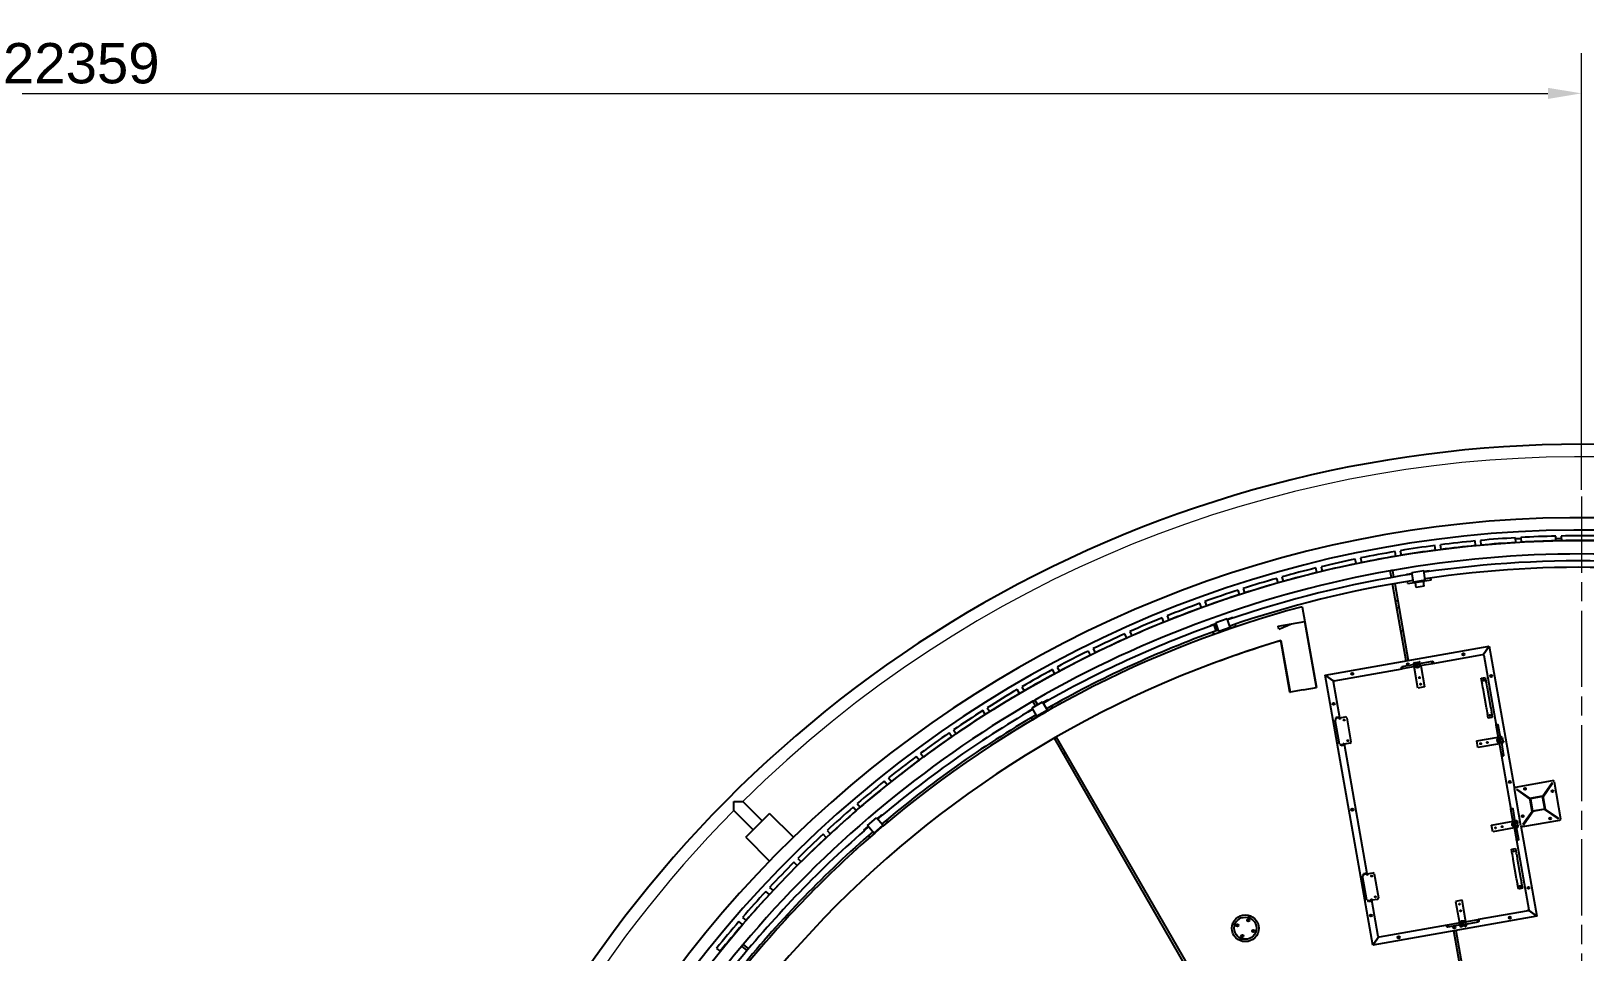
# Model space of a CAD drawing. Header units: millimetres. Extents: x 0 to 100323, y 0 to 59400.
# Drawn here: x 26074 to 37637, y 27405 to 34256 of the extents above; entities that cross this region are included whole.
import ezdxf

# ---------------------------------------------------------------- set-up
doc = ezdxf.new("R2010")
doc.units = ezdxf.units.MM
doc.header["$LTSCALE"] = 100
doc.linetypes.add('CHAIN', pattern=[0.3543, 0.2362, -0.0295, 0.0591, -0.0295])
for name, color, linetype, lineweight in [('Center Mark', 7, 'Continuous', 18), ('Dimension', 7, 'Continuous', 18), ('Visible', 7, 'Continuous', 25)]:
    doc.layers.add(name, color=color, linetype=linetype, lineweight=lineweight)
doc.layers.add('P_Condensate (CS)', color=40, linetype='Continuous', lineweight=18, true_color=0xffbf00)
doc.styles.add('Title', font='arial.ttf')
doc.dimstyles.new('Default - Method 2b', dxfattribs={"dimscale": 100, "dimtxt": 3, "dimasz": 2.5, "dimexe": 3, "dimexo": 0.5, "dimgap": 0.7, "dimtad": 0, "dimtoh": 1, "dimdec": 0, "dimrnd": 1e-08, "dimtxsty": 'Title', "dimcen": 0.09, "dimdle": 10, "dimclrd": 256, "dimclre": 256, "dimclrt": 7, "dimadec": 0, "dimazin": 2, "dimtfac": 0.833333, "dimtdec": 1, "dimtmove": 0, "dimatfit": 3, "dimfxl": 1, "dimtolj": 1, "dimlwd": -1, "dimlwe": -1, "dimarcsym": 0})

# ---------------------------------------------------------------- blocks, each defined once
blk = doc.blocks.new('*D42')
at = {"layer": 'Defpoints', "color": 0, "transparency": 16777216}
for p in [(37611, 33793), (15253, 30793), (37611, 30793)]:
    blk.add_point(p, dxfattribs=at)
at = {"layer": 'Dimension', "transparency": 16777216}
for p, q in [((15253, 30843), (15253, 34093)), ((37611, 30843), (37611, 34093)), ((15503, 33793), (37361, 33793))]:
    blk.add_line(p, q, dxfattribs=at)
for points in [[(15503, 33834), (15503, 33751), (15253, 33793)], [(37361, 33834), (37361, 33751), (37611, 33793)]]:
    blk.add_solid(points, dxfattribs=at)
at = {"layer": 'Dimension', "color": 7, "transparency": 16777216, "insert": (25865, 33863), "char_height": 300, "attachment_point": 7, "style": 'Title'}
blk.add_mtext('\\A1;22359', dxfattribs=at)

msp = doc.modelspace()

# ---------------------------------------------------------------- linework, layer by layer
at = {"layer": 'Center Mark', "linetype": 'CHAIN', "ltscale": 23.990969}
msp.add_line((37611.5, 30792.5), (37611.5, 13638.7), dxfattribs=at)
at = {"layer": 'P_Condensate (CS)'}
for start, end in [(45.97008, 134.703), (135.297, 163.637)]:
    msp.add_arc((37611.5, 22215.6), 8874, start, end, dxfattribs=at)
at = {"layer": 'Visible'}
for p, q in [((36525.5, 30393.8), (36521, 30428.6)), ((36560.7, 30433.7), (36565.2, 30399)), ((36823.2, 30427.9), (36820, 30462.7)), ((36859.8, 30466.5), (36863, 30431.6)), ((37121.9, 30451.1), (37119.9, 30486)), ((37160.5, 30477.7), (37120.4, 30477.7)), ((37159.9, 30488.3), (37161.9, 30453.4)), ((37421.3, 30463.4), (37420.6, 30498.4)), ((37461, 30477.7), (37421, 30477.7)), ((37460.6, 30499.3), (37461.3, 30464.3)), ((35934.9, 30293.5), (35927.8, 30327.8)), ((35967, 30335.8), (35974.1, 30301.5)), ((36229.3, 30349), (36223.5, 30383.5)), ((36263, 30390.1), (36268.7, 30355.6)), ((35353.1, 30150.5), (35343.6, 30184.2)), ((35382, 30195), (35391.5, 30161.3)), ((35642.7, 30227.3), (35634.4, 30261.3)), ((35673.3, 30270.7), (35681.5, 30236.7)), ((36197.2, 30190.3), (36188.3, 30240.4)), ((36204.1, 30243.2), (36212.9, 30193.1)), ((36308.8, 30214.2), (36349.3, 30220.4)), ((36309.5, 30209.4), (36308.8, 30214.2)), ((36349.1, 30228.4), (36438.1, 30241.9)), ((36360, 30156.2), (36349.1, 30228.4)), ((36350.3, 30220.5), (36349.3, 30220.4)), ((36449, 30169.8), (36438.1, 30241.9)), ((36440.3, 30234.2), (36439.3, 30234)), ((36480.8, 30240.3), (36440.3, 30234.2)), ((36481.5, 30235.6), (36480.8, 30240.3)), ((36491.3, 30171.1), (36488.8, 30187.8)), ((35066.4, 30063.3), (35055.7, 30096.6)), ((35093.8, 30108.8), (35104.5, 30075.5)), ((36306.7, 29569.4), (36205.6, 30142.8)), ((36221.3, 30145.5), (36322.4, 29572.2)), ((36319.3, 30145), (36316.7, 30161.7)), ((36319.3, 30145), (36365.7, 30152.1)), ((36449, 30169.8), (36360, 30156.2)), ((36365, 30157), (36365.7, 30152.1)), ((36374.6, 30153.4), (36365.7, 30152.1)), ((36368, 30157.4), (36368.3, 30155.5)), ((36374.2, 30156.4), (36368.3, 30155.5)), ((36435.5, 30165.7), (36374.2, 30156.4)), ((36374.6, 30153.4), (36435.9, 30162.7)), ((36374.6, 30153.4), (36375.1, 30150.4)), ((36380.2, 30116.8), (36375.1, 30150.4)), ((36441.5, 30126.1), (36380.2, 30116.8)), ((36435.5, 30165.7), (36441.4, 30166.6)), ((36435.9, 30162.7), (36444.8, 30164.1)), ((36436.4, 30159.7), (36435.9, 30162.7)), ((36441.5, 30126.1), (36436.4, 30159.7)), ((36441.1, 30168.6), (36441.4, 30166.6)), ((36444.1, 30169), (36444.8, 30164.1)), ((36491.3, 30171.1), (36444.8, 30164.1)), ((34783.1, 29965.7), (34771.2, 29998.6)), ((34808.8, 30012.2), (34820.7, 29979.3)), ((35533.3, 29973.3), (35639.4, 29371.4)), ((36228, 30015.7), (36243.7, 30018.8)), ((34503.6, 29857.9), (34490.5, 29890.3)), ((34527.6, 29905.3), (34540.7, 29872.8)), ((34851.9, 29835.3), (34890.6, 29848.8)), ((34853.5, 29830.7), (34851.9, 29835.3)), ((34893.1, 29793.7), (34876.8, 29839.1)), ((34878.1, 29835.7), (34878, 29835.7)), ((34878.1, 29835.7), (34878.8, 29836.6)), ((34878.1, 29835.7), (34885, 29816.4)), ((34899.7, 29796), (34883.4, 29841.5)), ((34884.6, 29838.1), (34883.5, 29838.3)), ((34884.6, 29838.1), (34891.6, 29818.8)), ((34884.7, 29838.1), (34884.6, 29838.1)), ((34888.9, 29856.7), (34973.8, 29886.4)), ((34913, 29787.8), (34888.9, 29856.7)), ((34891.5, 29849.1), (34890.6, 29848.8)), ((34997.9, 29817.5), (34973.8, 29886.4)), ((34977.4, 29879.2), (34976.4, 29878.9)), ((35016.1, 29892.8), (34977.4, 29879.2)), ((35017.7, 29888.2), (35016.1, 29892.8)), ((35039.2, 29826.7), (35033.6, 29842.6)), ((35355.1, 29829), (35452.4, 29846.2)), ((35453.8, 29846.4), (35552.1, 29863.8)), ((35638.9, 29371.4), (35552.1, 29863.8)), ((34228.1, 29740), (34213.9, 29771.9)), ((34250.4, 29788.2), (34264.7, 29756.3)), ((34875, 29769.2), (34869.4, 29785.1)), ((34875, 29769.2), (34919.3, 29784.7)), ((34891.9, 29797.1), (34893, 29796.9)), ((34898.5, 29799.5), (34897.7, 29798.6)), ((34997.9, 29817.5), (34913, 29787.8)), ((34917.7, 29789.4), (34919.3, 29784.7)), ((34927.8, 29787.7), (34919.3, 29784.7)), ((34920.5, 29790.4), (34921.2, 29788.5)), ((34926.9, 29790.5), (34921.2, 29788.5)), ((34985.4, 29811), (34926.9, 29790.5)), ((34927.8, 29787.7), (34986.4, 29808.2)), ((34927.8, 29787.7), (34928.4, 29786)), ((34985.4, 29811), (34991, 29813)), ((34986.4, 29808.2), (34994.9, 29811.2)), ((34987, 29806.4), (34986.4, 29808.2)), ((34990.4, 29814.9), (34991, 29813)), ((34993.2, 29815.9), (34994.9, 29811.2)), ((35039.2, 29826.7), (34994.9, 29811.2)), ((35359.3, 29805.6), (35355.1, 29829)), ((35441.9, 29336.6), (35374.2, 29720.7)), ((35374.7, 29720.9), (35374.7, 29720.8)), ((35374.7, 29720.9), (35442.4, 29336.7)), ((35442.4, 29336.7), (35374.7, 29720.8)), ((33957.2, 29612.2), (33941.7, 29643.6)), ((33977.6, 29661.2), (33993.1, 29629.8)), ((35704, 29463.1), (36925.1, 29678.5)), ((36505, 29551.6), (36877, 29617.2)), ((36877.9, 29617.3), (36877, 29617.2)), ((36878.1, 29611.3), (36877, 29617.2)), ((36880.5, 29614.7), (36877.6, 29614.2)), ((36878.4, 29614.4), (36877.9, 29617.3)), ((36884, 29612.3), (36878.1, 29611.3)), ((36925.1, 29678.5), (36880.5, 29614.7)), ((36880.5, 29614.7), (36925.1, 29678.5)), ((36881, 29611.8), (36880.5, 29614.7)), ((36880.9, 29612.7), (36883.8, 29613.2)), ((36884, 29612.3), (36883.8, 29613.2)), ((36884, 29612.3), (36975.6, 29092.5)), ((36925.1, 29678.5), (37112, 28618.8)), ((33691, 29474.6), (33674.4, 29505.4)), ((33709.7, 29524.3), (33726.2, 29493.5)), ((35770.1, 29422), (36276.1, 29511.2)), ((36369.7, 29544), (36273.3, 29527)), ((36372.5, 29528.2), (36276.1, 29511.2)), ((36363.1, 29542.8), (36361.7, 29550.7)), ((36365.8, 29556.5), (36376.6, 29558.4)), ((36394, 29367.5), (36365.9, 29527.1)), ((36376.6, 29558.4), (36377.2, 29555.3)), ((36394.4, 29561.5), (36405.2, 29563.4)), ((36394.9, 29558.4), (36394.4, 29561.5)), ((36405.8, 29550.3), (36502.2, 29567.3)), ((36408.6, 29534.6), (36505, 29551.6)), ((36411, 29559.4), (36412.4, 29551.5)), ((36415.2, 29535.7), (36443.3, 29376.2)), ((33446.9, 29377.8), (33464.5, 29347.6)), ((35540.7, 29354), (35638.9, 29371.4)), ((35639.4, 29371.4), (35638.9, 29371.4)), ((35771.1, 29416.1), (35704, 29463.1)), ((35704, 29463.1), (35771.1, 29416.1)), ((36058.2, 27454.1), (35704, 29463.1)), ((35768, 29416.4), (35765.1, 29415.9)), ((35765.1, 29415.9), (35765.2, 29415.1)), ((35771.1, 29416.1), (35765.2, 29415.1)), ((35812.6, 29146.7), (35765.2, 29415.1)), ((35768.2, 29415.6), (35768, 29416.4)), ((35770.1, 29422), (35769.2, 29421.8)), ((35769.8, 29418.9), (35769.2, 29421.8)), ((35770.6, 29419), (35769.8, 29418.9)), ((35770.1, 29422), (35771.1, 29416.1)), ((36443.3, 29376.2), (36394, 29367.5)), ((36865.5, 29440.5), (36895.1, 29445.7)), ((36871.8, 29404.8), (36865.5, 29440.5)), ((36871.8, 29404.8), (36872.6, 29400.6)), ((36877.6, 29372.3), (36872.6, 29400.6)), ((36879.1, 29363.7), (36877.6, 29372.3)), ((36895.1, 29445.7), (36901.4, 29410)), ((36902.1, 29405.8), (36901.4, 29410)), ((36902.1, 29405.8), (36907.1, 29377.5)), ((36907.1, 29377.5), (36908.6, 29368.9)), ((33430, 29327.4), (33412.3, 29357.7)), ((33522.6, 29221.3), (33600.6, 29266.2)), ((33548.8, 29236.4), (33529.5, 29269.7)), ((33543.4, 29277.7), (33562.6, 29244.4)), ((33637, 29203), (33600.6, 29266.2)), ((33605.4, 29259.8), (33604.5, 29259.3)), ((33640.9, 29280.3), (33605.4, 29259.8)), ((33643.3, 29276.1), (33640.9, 29280.3)), ((35441.9, 29336.6), (35442.4, 29336.7)), ((35540.7, 29354), (35442.4, 29336.7)), ((35442.4, 29336.7), (35442.4, 29336.7)), ((36904.3, 29220.8), (36879.1, 29363.7)), ((36908.6, 29368.9), (36933.8, 29226.1)), ((33174.5, 29170.9), (33155.8, 29200.5)), ((33189.5, 29221.9), (33208.3, 29192.3)), ((33490.2, 29193.4), (33525.7, 29213.9)), ((33492.6, 29189.2), (33490.2, 29193.4)), ((33525.1, 29132.7), (33516.7, 29147.4)), ((33559, 29158.1), (33522.6, 29221.3)), ((33525.1, 29132.7), (33565.8, 29156.2)), ((33526.6, 29214.4), (33525.7, 29213.9)), ((33637, 29203), (33559, 29158.1)), ((33563.4, 29160.5), (33565.8, 29156.2)), ((33573.6, 29160.7), (33565.8, 29156.2)), ((33566, 29162), (33567, 29160.3)), ((33572.1, 29163.3), (33567, 29160.3)), ((33625.9, 29194.3), (33572.1, 29163.3)), ((33573.6, 29160.7), (33627.4, 29191.7)), ((33573.6, 29160.7), (33574, 29160.1)), ((33586.3, 29171.4), (33585.3, 29173.2)), ((33599.1, 29181.2), (33600.1, 29179.4)), ((33625.9, 29194.3), (33631.1, 29197.3)), ((33627.4, 29191.7), (33635.2, 29196.2)), ((33627.7, 29191.1), (33627.4, 29191.7)), ((33630.1, 29199), (33631.1, 29197.3)), ((33632.7, 29200.5), (33635.2, 29196.2)), ((33675.9, 29219.6), (33635.2, 29196.2)), ((33675.9, 29219.6), (33667.5, 29234.2)), ((35809.5, 29152.3), (35783.9, 29147.7)), ((35785, 29141.8), (35783.9, 29147.7)), ((35791, 29142.9), (35784, 29141.7)), ((35785.4, 29133.8), (35784, 29141.7)), ((35804.6, 29145.3), (35791, 29142.9)), ((35808.6, 29146), (35804.6, 29145.3)), ((35810.6, 29146.3), (35808.6, 29146)), ((35808.6, 29146), (35810, 29138.1)), ((35809.5, 29152.3), (35811.5, 29152.6)), ((35810.6, 29146.3), (35809.5, 29152.3)), ((35810.4, 29136.1), (35810, 29138.1)), ((35810.6, 29146.3), (35812.6, 29146.7)), ((35812.6, 29146.7), (35852.9, 29153.8)), ((35812.6, 29146.7), (35814.3, 29136.8)), ((35864.5, 29145.7), (35895.8, 28968.4)), ((36905.8, 29212.3), (36904.3, 29220.8)), ((36910.8, 29184), (36905.8, 29212.3)), ((36910.8, 29184), (36911.5, 29179.8)), ((36917.8, 29144.1), (36911.5, 29179.8)), ((36947.3, 29149.3), (36917.8, 29144.1)), ((36933.8, 29226.1), (36935.3, 29217.5)), ((36935.3, 29217.5), (36940.3, 29189.2)), ((36941.1, 29185), (36940.3, 29189.2)), ((36941.1, 29185), (36947.3, 29149.3)), ((32924.9, 29005.2), (32905.1, 29034.1)), ((32938.1, 29056.7), (32957.9, 29027.9)), ((35785.4, 29133.8), (35777.5, 29132.4)), ((35809.5, 28951.2), (35777.5, 29132.4)), ((35814.3, 29136.8), (35810.4, 29136.1)), ((36992.6, 28996.2), (36975.6, 29092.5)), ((37008.4, 28998.9), (36991.4, 29095.3)), ((37388.6, 22585.6), (33688.4, 28994.6)), ((33702.2, 29002.6), (37402.5, 22593.6)), ((35809.5, 28951.2), (35817.3, 28952.6)), ((35817.3, 28952.6), (35818.7, 28944.7)), ((35825.7, 28945.9), (35818.7, 28944.7)), ((35820.8, 28939), (35819.7, 28944.9)), ((35846.4, 28943.5), (35820.8, 28939)), ((35839.3, 28948.3), (35825.7, 28945.9)), ((35843.3, 28949), (35839.3, 28948.3)), ((35841.6, 28958.9), (35845.6, 28959.6)), ((35842, 28956.9), (35841.6, 28958.9)), ((35843.3, 28949), (35842, 28956.9)), ((35845.3, 28949.4), (35843.3, 28949)), ((35845.3, 28949.4), (35847.3, 28949.7)), ((35846.4, 28943.5), (35845.3, 28949.4)), ((35845.6, 28959.6), (35847.3, 28949.7)), ((35846.4, 28943.5), (35848.3, 28943.8)), ((35887.7, 28956.8), (35847.3, 28949.7)), ((36017.3, 27985.6), (35847.3, 28949.7)), ((36831.9, 28974.6), (36991.5, 29002.7)), ((36840.6, 28925.3), (36831.9, 28974.6)), ((37000.2, 28953.5), (36840.6, 28925.3)), ((36999, 28960), (37016, 28863.7)), ((37007.2, 29005.5), (37015.1, 29006.9)), ((37014.7, 28962.8), (37031.7, 28866.5)), ((37023.8, 28957.6), (37015.9, 28956.3)), ((37016.5, 28952.8), (37020, 28953.4)), ((37019.4, 28956.9), (37019.9, 28954.1)), ((37022.8, 28992), (37019.7, 28991.5)), ((37020, 28953.4), (37019.9, 28954.1)), ((37020, 28953.4), (37020, 28953.4)), ((37020.9, 29002.8), (37022.8, 28992)), ((37022.8, 28973.7), (37025.9, 28974.3)), ((37025.9, 28974.3), (37027.8, 28963.4)), ((37033.3, 28973), (37026.4, 28971.8)), ((37027.1, 28967.9), (37034, 28969.1)), ((37033.3, 28973), (37034, 28969.1)), ((32681.4, 28830.6), (32660.6, 28858.7)), ((32692.7, 28882.5), (32713.6, 28854.4)), ((37016, 28863.7), (37086.1, 28466.2)), ((32453.9, 28699.5), (32475.7, 28672.2)), ((37120.1, 28630.4), (37395.8, 28679)), ((32444.5, 28647.2), (32422.6, 28674.5)), ((37160.6, 28343.1), (37112, 28618.8)), ((37129.7, 28616), (37126.9, 28611.9)), ((37126.9, 28611.9), (37227.1, 28541.8)), ((37227.2, 28547.8), (37129.7, 28616)), ((37226.1, 28547.5), (37324.6, 28564.9)), ((37321.3, 28560.3), (37230.7, 28544.3)), ((37337.3, 28469.7), (37321.3, 28560.3)), ((37391.7, 28662.2), (37323.4, 28564.7)), ((37324.6, 28564.9), (37341.9, 28466.4)), ((37325.6, 28559.1), (37395.8, 28659.3)), ((37395.8, 28659.3), (37391.7, 28662.2)), ((37407.4, 28670.9), (37456, 28395.2)), ((31448.3, 28313.7), (31304.1, 28457.9)), ((31513.4, 28378.8), (31369.2, 28522.9)), ((32214.4, 28455.3), (32191.5, 28481.9)), ((32221.9, 28508), (32244.7, 28481.4)), ((37103.1, 28369.8), (37086.1, 28466.2)), ((37118.8, 28372.6), (37101.8, 28469)), ((37243.2, 28450.2), (37175, 28352.7)), ((37179, 28349.9), (37249.2, 28450.1)), ((37243.4, 28449.1), (37226.1, 28547.5)), ((37230.7, 28544.3), (37246.7, 28453.7)), ((37341.9, 28466.4), (37243.4, 28449.1)), ((37246.7, 28453.7), (37337.3, 28469.7)), ((37336.1, 28465.4), (37436.4, 28395.2)), ((37439.2, 28399.3), (37341.7, 28467.6)), ((31392.5, 28257.9), (31569.2, 28434.6)), ((31746.7, 28257.2), (31569.2, 28434.6)), ((32270.7, 28310.8), (32301.8, 28337.4)), ((32297.4, 28344.2), (32365.7, 28402.8)), ((32344.9, 28288.8), (32297.4, 28344.2)), ((32302.6, 28338.1), (32301.8, 28337.4)), ((32413.2, 28347.3), (32344.9, 28288.8)), ((32403.9, 28336.7), (32356.8, 28296.3)), ((32358.8, 28294.1), (32405.8, 28334.4)), ((32413.2, 28347.3), (32365.7, 28402.8)), ((32371.7, 28397.3), (32370.9, 28396.7)), ((32402.8, 28424), (32371.7, 28397.3)), ((32405.9, 28420.4), (32402.8, 28424)), ((32403.9, 28336.7), (32408.4, 28340.6)), ((32405.8, 28334.4), (32412.7, 28340.3)), ((32407.1, 28342.1), (32408.4, 28340.6)), ((32409.4, 28344.1), (32412.7, 28340.3)), ((32448.4, 28370.9), (32437.4, 28383.7)), ((32448.4, 28370.9), (32437.8, 28361.8)), ((36942.4, 28348.3), (37101.9, 28376.4)), ((36951.1, 28299), (36942.4, 28348.3)), ((37109.4, 28333.7), (37126.4, 28237.3)), ((37117.7, 28379.2), (37125.5, 28380.5)), ((37125.2, 28336.5), (37142.2, 28240.1)), ((37134.2, 28331.3), (37126.3, 28329.9)), ((37133.2, 28365.7), (37130.2, 28365.1)), ((37131.3, 28376.5), (37133.2, 28365.7)), ((37139, 28373.3), (37132.1, 28372.1)), ((37132.8, 28368.1), (37139.7, 28369.3)), ((37133.3, 28347.4), (37136.4, 28347.9)), ((37136.4, 28347.9), (37138.3, 28337.1)), ((37139, 28373.3), (37139.7, 28369.3)), ((37160.6, 28343.1), (37279.4, 27669.5)), ((37447.9, 28383.6), (37172.2, 28335)), ((37175, 28352.7), (37179, 28349.9)), ((37436.4, 28395.2), (37439.2, 28399.3)), ((31392.5, 28257.9), (31569.9, 28080.4)), ((31991.4, 28255.2), (31967.6, 28280.9)), ((31996.9, 28308.1), (32020.7, 28282.4)), ((32273.8, 28307.1), (32270.7, 28310.8)), ((32316.3, 28257.6), (32305.3, 28270.4)), ((32316.3, 28257.6), (32319.6, 28260.4)), ((32348.7, 28292), (32351.9, 28288.2)), ((32351, 28294), (32352.3, 28292.4)), ((32358.8, 28294.1), (32351.9, 28288.2)), ((32356.8, 28296.3), (32352.3, 28292.4)), ((37110.6, 28327.1), (36951.1, 28299)), ((37126.4, 28237.3), (37218.1, 27717.5)), ((31779.4, 28100.2), (31804.1, 28075.4)), ((37089.7, 28169.1), (37119.3, 28174.3)), ((37096, 28133.4), (37089.7, 28169.1)), ((37096, 28133.4), (37096.8, 28129.2)), ((37101.7, 28100.9), (37096.8, 28129.2)), ((37103.3, 28092.3), (37101.7, 28100.9)), ((37119.3, 28174.3), (37125.6, 28138.6)), ((37126.3, 28134.4), (37125.6, 28138.6)), ((37126.3, 28134.4), (37131.3, 28106.1)), ((37131.3, 28106.1), (37132.8, 28097.6)), ((37132.8, 28097.6), (37158, 27954.7)), ((31775.8, 28047.2), (31751.1, 28072)), ((36014.3, 27991.2), (35988.7, 27986.6)), ((35989.7, 27980.7), (35988.7, 27986.6)), ((35995.7, 27981.8), (35988.7, 27980.6)), ((36009.3, 27984.2), (35995.7, 27981.8)), ((36013.4, 27984.9), (36009.3, 27984.2)), ((36015.3, 27985.3), (36013.4, 27984.9)), ((36013.4, 27984.9), (36014.7, 27977)), ((36014.3, 27991.2), (36016.2, 27991.5)), ((36015.3, 27985.3), (36014.3, 27991.2)), ((36015.3, 27985.3), (36017.3, 27985.6)), ((36017.3, 27985.6), (36057.7, 27992.7)), ((36017.3, 27985.6), (36019, 27975.8)), ((36069.3, 27984.6), (36100.5, 27807.3)), ((37128.4, 27949.5), (37103.3, 28092.3)), ((31569.6, 27884.6), (31595.2, 27860.7)), ((35990.1, 27972.7), (35982.2, 27971.3)), ((36014.2, 27790.1), (35982.2, 27971.3)), ((35990.1, 27972.7), (35988.7, 27980.6)), ((36015.1, 27975.1), (36014.7, 27977)), ((36019, 27975.8), (36015.1, 27975.1)), ((37130, 27940.9), (37128.4, 27949.5)), ((37134.9, 27912.6), (37130, 27940.9)), ((37134.9, 27912.6), (37135.7, 27908.4)), ((37142, 27872.7), (37135.7, 27908.4)), ((37171.5, 27877.9), (37142, 27872.7)), ((37158, 27954.7), (37159.5, 27946.1)), ((37159.5, 27946.1), (37164.5, 27917.8)), ((37165.2, 27913.6), (37164.5, 27917.8)), ((37165.2, 27913.6), (37171.5, 27877.9)), ((31567.9, 27831.4), (31542.3, 27855.3)), ((36014.2, 27790.1), (36022.1, 27791.5)), ((36022.1, 27791.5), (36023.5, 27783.6)), ((36030.4, 27784.8), (36023.5, 27783.6)), ((36025.5, 27777.9), (36024.4, 27783.8)), ((36051.1, 27782.4), (36025.5, 27777.9)), ((36044.1, 27787.2), (36030.4, 27784.8)), ((36048.1, 27787.9), (36044.1, 27787.2)), ((36046.3, 27797.8), (36050.3, 27798.5)), ((36046.7, 27795.8), (36046.3, 27797.8)), ((36048.1, 27787.9), (36046.7, 27795.8)), ((36050, 27788.3), (36048.1, 27787.9)), ((36050, 27788.3), (36052, 27788.6)), ((36051.1, 27782.4), (36050, 27788.3)), ((36050.3, 27798.5), (36052, 27788.6)), ((36051.1, 27782.4), (36053.1, 27782.7)), ((36092.4, 27795.8), (36052, 27788.6)), ((36099.3, 27520.3), (36052, 27788.6)), ((36723.2, 27788.7), (36674, 27780)), ((36674, 27780), (36702.1, 27620.5)), ((36751.3, 27629.2), (36723.2, 27788.7)), ((31367.7, 27661.4), (31394.2, 27638.5)), ((37279.4, 27669.5), (36058.2, 27454.1)), ((36744.8, 27628), (36841.1, 27645)), ((37213.2, 27710.6), (36841.1, 27645)), ((37212.2, 27716.5), (37218.1, 27717.5)), ((37213.2, 27710.6), (37212.2, 27716.5)), ((37212.7, 27713.5), (37215.6, 27714.1)), ((37213.2, 27710.6), (37214.1, 27710.7)), ((37213.6, 27713.7), (37214.1, 27710.7)), ((37215.6, 27714.1), (37215.1, 27717)), ((37215.3, 27716.2), (37218.2, 27716.7)), ((37215.6, 27714.1), (37279.4, 27669.5)), ((37279.4, 27669.5), (37215.6, 27714.1)), ((37218.2, 27716.7), (37218.1, 27717.5)), ((31367.9, 27608.3), (31341.5, 27631.2)), ((36058.2, 27454.1), (36105.2, 27521.3)), ((36105.2, 27521.3), (36058.2, 27454.1)), ((36099.3, 27520.3), (36105.2, 27521.3)), ((36099.3, 27520.3), (36099.5, 27519.4)), ((36102.4, 27519.9), (36099.5, 27519.4)), ((36102.3, 27520.8), (36102.4, 27519.9)), ((36105.2, 27521.3), (36106.3, 27515.4)), ((36612.3, 27604.6), (36106.3, 27515.4)), ((36708.7, 27621.6), (36612.3, 27604.6)), ((36711.4, 27605.9), (36615.1, 27588.9)), ((37528.6, 22639.5), (36660.9, 27560.4)), ((36676.7, 27563.2), (37544.3, 22642.3)), ((36704.9, 27604.7), (36706.3, 27596.8)), ((36712.1, 27592.8), (36722.9, 27594.7)), ((36722.9, 27594.7), (36722.3, 27597.8)), ((36740.1, 27600.9), (36740.6, 27597.8)), ((36740.6, 27597.8), (36751.4, 27599.7)), ((36743.1, 27598.2), (36744.3, 27591.4)), ((36748.2, 27592.1), (36744.3, 27591.4)), ((36748.2, 27592.1), (36747, 27598.9)), ((36747.5, 27612.2), (36843.9, 27629.2)), ((36755.5, 27605.5), (36754.1, 27613.4)), ((36754.7, 27609.9), (36757.5, 27610.4)), ((36757.5, 27610.4), (36758.2, 27610.5)), ((36758.2, 27610.5), (36757.6, 27614)), ((36758.2, 27610.5), (36758.2, 27610.5)), ((31174.1, 27431.1), (31201.3, 27409.2)), ((31402, 27415.5), (31363.1, 27448.2)), ((31373.3, 27460.5), (31412.3, 27427.8)), ((36105.8, 27518.4), (36104.9, 27518.2)), ((36104.9, 27518.2), (36105.4, 27515.3)), ((36105.4, 27515.3), (36106.3, 27515.4))]:
    msp.add_line(p, q, dxfattribs=at)
for centre, radius in [((37611.5, 22215.6), 8250), ((36732.5, 29619.1), 8), ((36318.9, 29546.2), 8), ((36389.1, 29539.3), 20), ((36389.1, 29539.3), 8), ((35905.3, 29473.2), 8), ((36405.6, 29445.7), 4.5), ((36414.3, 29396.5), 4.5), ((36883.4, 29425.4), 4.5), ((36938.7, 29457.5), 8), ((35766.8, 29250.8), 8), ((36929.4, 29164.4), 4.5), ((35845.3, 29130.6), 4.5), ((35872.6, 28976), 4.5), ((36860.9, 28954.3), 4.5), ((36910.1, 28963), 4.5), ((37003.7, 28979.5), 20), ((37003.7, 28979.5), 8), ((37077.6, 28669.6), 8), ((37190.9, 28617.5), 7.25), ((37394.5, 28600.1), 7.25), ((35905.7, 28463), 8), ((36971.3, 28328), 4.5), ((37020.6, 28336.7), 4.5), ((37114.1, 28353.2), 20), ((37114.1, 28353.2), 8), ((37173.5, 28413.9), 7.25), ((37377.1, 28396.5), 7.25), ((37107.6, 28154), 4.5), ((36050.1, 27969.6), 4.5), ((37153.6, 27893), 4.5), ((37216.5, 27881.8), 8), ((36077.3, 27814.9), 4.5), ((36702.9, 27759.7), 4.5), ((35109.5, 27581.1), 100), ((35109.5, 27581.1), 82.5), ((35130.9, 27639.8), 9), ((35130.9, 27639.8), 8.75), ((36044.6, 27675.1), 8), ((36711.6, 27710.5), 4.5), ((36728.1, 27616.9), 20), ((37078.1, 27659.3), 8), ((35050.8, 27602.5), 9), ((35050.8, 27602.5), 8.75), ((35088.1, 27522.4), 9), ((35088.1, 27522.4), 8.75), ((35168.2, 27559.7), 9), ((35168.2, 27559.7), 8.75), ((36250.8, 27513.5), 8), ((36664.4, 27586.4), 8), ((36728.1, 27616.9), 8)]:
    msp.add_circle(centre, radius, dxfattribs=at)
for centre, radius, start, end in [((37611.5, 22215.6), 8966, 45.96509, 163.80954), ((37611.5, 22215.6), 8420, 189.63897, 170.21174), ((37611.5, 22215.6), 8326.9, 263.58269, 170.80482), ((37611.5, 22215.6), 8285, 97.56301, 99.36731), ((37611.5, 22215.6), 8285, 95.48208, 97.28638), ((37611.5, 22215.6), 8250, 95.48267, 97.2858), ((37611.5, 22215.6), 8285, 93.40116, 95.20546), ((37611.5, 22215.6), 8250, 93.40174, 95.20487), ((37611.5, 22215.6), 8285, 91.32023, 93.12453), ((37611.5, 22215.6), 8250, 91.32082, 93.12395), ((37611.5, 22215.6), 8285, 89.23931, 91.04361), ((37611.5, 22215.6), 8250, 89.23989, 91.04302), ((37611.5, 22215.6), 8285, 101.72486, 103.52916), ((37611.5, 22215.6), 8285, 99.64393, 101.44823), ((37611.5, 22215.6), 8250, 99.64452, 101.44764), ((37611.5, 22215.6), 8150, 80.05624, 99.94376), ((37611.5, 22215.6), 8250, 97.56359, 99.36672), ((37611.5, 22215.6), 8099.1, 88.29495, 98.3168), ((37611.5, 22215.6), 8150, 100.05624, 119.94376), ((37611.5, 22215.6), 8099.1, 98.95349, 108.97534), ((37611.5, 22215.6), 8285, 105.88671, 107.69101), ((37611.5, 22215.6), 8285, 103.80578, 105.61008), ((37611.5, 22215.6), 8250, 103.80637, 105.60949), ((37611.5, 22215.6), 8250, 101.72544, 103.52857), ((37611.5, 22215.6), 8150, 99.94376, 100.05624), ((37611.5, 22215.6), 8050.8, 88.29686, 98.31489), ((37611.5, 22215.6), 8285, 107.96763, 109.77193), ((37611.5, 22215.6), 8250, 107.96822, 109.77134), ((37611.5, 22215.6), 8050.8, 98.9554, 108.97343), ((37611.5, 22215.6), 8250, 105.88729, 107.69042), ((37611.5, 22215.6), 8285, 110.04856, 111.85286), ((37611.5, 22215.6), 8250, 110.04914, 111.85227), ((37611.5, 22215.6), 7870, 99.94176, 100.05824), ((37611.5, 22215.6), 8099.1, 109.73347, 119.63388), ((37611.5, 22215.6), 8285, 112.12948, 113.93378), ((37611.5, 22215.6), 8250, 112.13007, 113.93319), ((34882.6, 29833.4), 5, 79.58892, 139.82836), ((37611.5, 22215.6), 8099.1, 109.61203, 109.6838), ((37611.5, 22215.6), 8050.8, 109.73347, 119.63197), ((37611.5, 22215.6), 8285, 114.21041, 116.01471), ((37611.5, 22215.6), 8250, 114.21099, 116.01412), ((34893.9, 29801.8), 5, 259.58892, 319.82836), ((37611.5, 22215.6), 8050.8, 109.61394, 109.6838), ((37611.5, 22215.6), 7695, 99.94043, 100.05957), ((37611.5, 22215.6), 8285, 116.29133, 118.09563), ((37611.5, 22215.6), 8250, 116.29192, 118.09504), ((37611.5, 22215.6), 8285, 118.37225, 120.17656), ((36366.7, 29551.6), 5, 100, 190), ((36406.1, 29558.5), 5, 10, 100), ((37611.5, 22215.6), 8250, 118.37284, 120.17597), ((36883.4, 29425.4), 4.5, 10.00189, 189.99813), ((37611.5, 22215.6), 8150, 120.05624, 139.94376), ((37611.5, 22215.6), 8285, 120.45318, 122.25748), ((37611.5, 22215.6), 8250, 120.45377, 122.25689), ((37611.5, 22215.6), 8150, 119.94376, 120.05624), ((37611.5, 22215.6), 8099.1, 120.27057, 130.29242), ((37611.5, 22215.6), 8050.8, 120.27248, 130.29051), ((37611.5, 22215.6), 8285, 122.5341, 124.3384), ((37611.5, 22215.6), 8250, 122.53469, 124.33782), ((35854.7, 29144), 10, 10, 100), ((37611.5, 22215.6), 8285, 124.61503, 126.41933), ((37611.5, 22215.6), 8250, 124.61562, 126.41874), ((35885.9, 28966.7), 10, 280, 10), ((37016, 29002), 5, 10, 100), ((37022.9, 28962.6), 5, 280, 10), ((37611.5, 22215.6), 8285, 126.69595, 128.50025), ((37611.5, 22215.6), 8250, 126.69654, 128.49967), ((37611.5, 22215.6), 7695, 119.94043, 120.05957), ((37397.6, 28669.2), 10, 10, 100), ((37611.5, 22215.6), 8285, 128.77688, 130.58118), ((37611.5, 22215.6), 8250, 128.77747, 130.58059), ((37121.8, 28620.5), 10, 100, 190), ((37611.5, 22215.6), 8285, 130.8578, 132.6621), ((37611.5, 22215.6), 8250, 130.85839, 132.66152), ((37611.5, 22215.6), 8099.1, 130.92911, 140.95096), ((37126.4, 28375.6), 5, 10, 100), ((37133.4, 28336.2), 5, 280, 10), ((37170.4, 28344.8), 10, 190, 280), ((37446.2, 28393.4), 10, 280, 10), ((37611.5, 22215.6), 8050.8, 130.93102, 140.94905), ((37611.5, 22215.6), 8285, 132.93873, 134.74303), ((37611.5, 22215.6), 8250, 132.93932, 134.74244), ((37611.5, 22215.6), 8285, 135.01965, 136.82395), ((37611.5, 22215.6), 8250, 135.02024, 136.82337), ((36059.4, 27982.9), 10, 10, 100), ((37153.6, 27893), 4.5, 190.00187, 9.99811), ((37611.5, 22215.6), 8285, 137.10058, 138.90488), ((37611.5, 22215.6), 8250, 137.10117, 138.90429), ((36090.7, 27805.6), 10, 280, 10), ((35136.9, 27656.3), 7, 358.60084, 141.39916), ((37611.5, 22215.6), 8285, 139.1815, 140.9858), ((37611.5, 22215.6), 8250, 139.18209, 140.98522), ((35034.3, 27608.5), 7, 88.60084, 231.39916), ((35184.7, 27553.7), 7, 268.60084, 51.39916), ((36711.2, 27597.7), 5, 190, 280), ((36750.6, 27604.6), 5, 280, 10), ((37611.5, 22215.6), 8150, 140.05624, 159.94376), ((37611.5, 22215.6), 8150, 139.94376, 140.05624), ((35082.1, 27505.9), 7, 178.60084, 321.39916)]:
    msp.add_arc(centre, radius, start, end, dxfattribs=at)
for centre, major_axis, start_param, end_param in [((37604.1, 22216.8), (1274.5, 7926.4), 0.4203246, 0.8626383), ((37604.1, 22216.8), (1242.7, 7729), 0.4482162, 1.5079561), ((37604.2, 22216.8), (1242.7, 7728.4), 0.4482982, 0.5335665), ((37604.2, 22216.8), (1242.7, 7728.4), 0.6812755, 0.6833196), ((37604.1, 22216.8), (1274.5, 7926.4), 0.8726032, 1.0488058)]:
    msp.add_ellipse(centre, major_axis=major_axis, ratio=0.9999988, start_param=start_param, end_param=end_param, dxfattribs=at)
for centre, major_axis in [((36274.7, 29519.1), (-1.39, 7.88)), ((36503.6, 29559.5), (1.39, -7.88)), ((36983.5, 29093.9), (7.88, 1.39)), ((37023.9, 28865.1), (-7.88, -1.39)), ((37094, 28467.6), (7.88, 1.39)), ((37134.3, 28238.7), (-7.88, -1.39)), ((36842.5, 27637.1), (1.39, -7.88)), ((36613.7, 27596.8), (-1.39, 7.88))]:
    msp.add_ellipse(centre, major_axis=major_axis, ratio=0.4766825, dxfattribs=at)
for points in [[(35359.3, 29805.6), (35390.2, 29819.3), (35421.2, 29832.8), (35452.4, 29846.2)], [(35374.7, 29720.8), (35374.5, 29720.8), (35374.4, 29720.8), (35374.2, 29720.7)]]:
    msp.add_open_spline(points, degree=3, dxfattribs=at)
for points, weights in [([(37019.9, 28954.1), (37018.1, 28953.4), (37016.5, 28952.9)], [1, 1.0459492628, 1.06460276084]), ([(36757.5, 27614), (36757.6, 27612.3), (36757.5, 27610.4)], [1.06460276084, 1.0459492628, 1])]:
    msp.add_rational_spline(points, weights, degree=2, dxfattribs=at)
for points, knots in [([(31304.1, 28457.9), (31304.1, 28457.9), (31304.1, 28458.7), (31304.1, 28462.1), (31304.1, 28464.9), (31304.1, 28472.6), (31304.1, 28478), (31304.1, 28489.7), (31304.1, 28495.9), (31304.1, 28509.1), (31304.1, 28516.1), (31304.1, 28523), (31304.1, 28523), (31304.1, 28523)], [-8.8260277, -8.8260277, -8.8260277, -8.8260277, -7.5261885, -7.5261885, -6.0399076, -6.0399076, -4.0540411, -4.0540411, -2.0761884, -2.0761884, 0, 0, 0.0042895, 0.0042895, 0.0042895, 0.0042895]), ([(31304.1, 28523), (31304.1, 28523), (31304.1, 28523), (31311, 28523), (31318, 28523), (31331.2, 28523), (31337.5, 28523), (31349.1, 28523), (31354.5, 28523), (31362.2, 28523), (31365, 28522.9), (31368.4, 28522.9), (31369.2, 28522.9), (31369.2, 28522.9)], [-20.7358767, -20.7358767, -20.7358767, -20.7358767, -20.7306382, -20.7306382, -18.1911007, -18.1911007, -15.7722025, -15.7722025, -13.3491275, -13.3491275, -11.5350859, -11.5350859, -9.9519302, -9.9519302, -9.9519302, -9.9519302])]:
    msp.add_open_spline(points, degree=3, knots=knots, dxfattribs=at)

# ---------------------------------------------------------------- dimensions: what is measured, and where the dimension line sits
at = {"layer": 'Dimension'}
dim = msp.add_linear_dim(base=(37611.5, 33792.5), p1=(15252.6, 30792.5), p2=(37611.5, 30792.5), angle=180, dimstyle='Default - Method 2b', override={"dimgap": 0.7, "dimtad": 1, "dimtoh": 0, "dimdec": 0, "dimtol": 0, "dimlim": 0, "dimtp": 0, "dimtm": 0, "dimtdec": 1, "dimtofl": 0, "dimatfit": 1}, dxfattribs=at)
dim.commit()
dim.dimension.update_dxf_attribs({"geometry": '*D42', "text_midpoint": (26432, 33792.5), "dimtype": 160})

doc.saveas('drawing.dxf')
